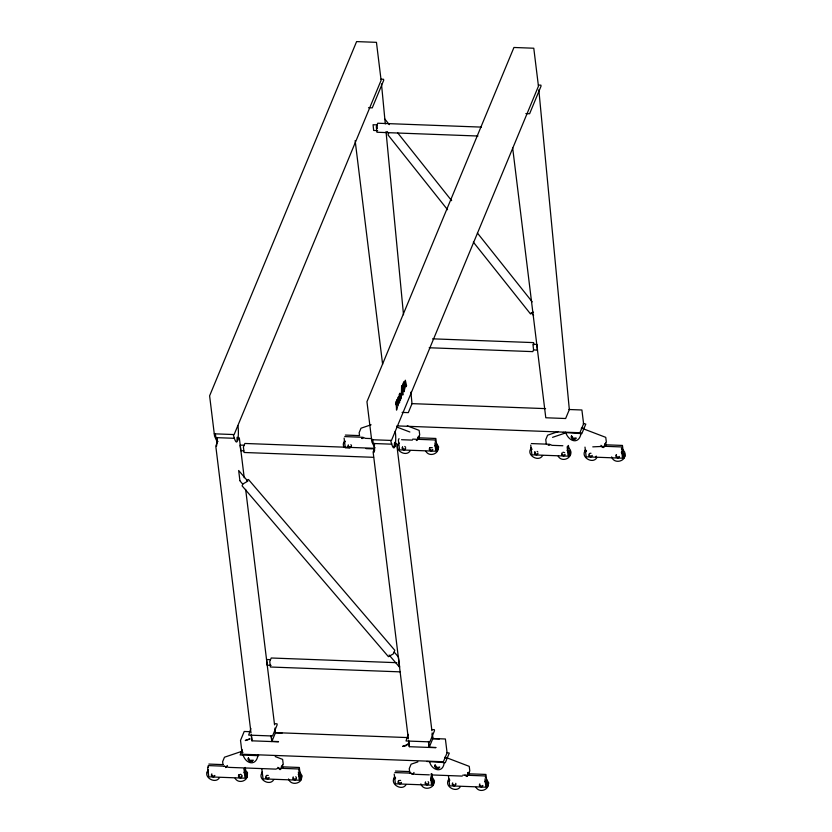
<?xml version="1.0" encoding="UTF-8"?>
<svg xmlns="http://www.w3.org/2000/svg" width="832" height="832" viewBox="0 0 832 832"><rect width="100%" height="100%" fill="white"/><g stroke="black" fill="none" stroke-linecap="round" stroke-linejoin="round"><path stroke-width="1.25" d="M207.428 772.658L208.031 769.652M245.97 777.088L246.095 775.393M246.626 776.984L246.667 775.622M248.3 758.815L248.498 757.744C246.407 760.635 252.075 763.37 253.094 760.063L252.751 760.5M300.238 779.116L299.343 775.039M343.938 443.654L344.542 440.638M402.47 447.221L402.563 447.97M436.748 450.112L435.854 446.035M432.588 784.056L431.694 779.99M455.874 784.066L455.78 783.318M534.82 452.171L535.122 453.263M569.098 455.052L568.88 452.13M571.438 436.228L572.905 438.703M623.366 457.08L623.147 454.158L621.483 452.005M401.648 393.765L401.898 387.941M216.58 446.098L217.266 437.518M373.922 451.974L374.608 443.394M391.706 443.633L391.622 444.184L373.37 443.498L372.528 439.442M207.979 771.399L208.437 770.151L207.854 771.555M212.181 775.164L212.607 776.183L213.741 775.965M344.5 442.395L344.947 441.147L344.365 442.551M348.681 446.191L349.118 447.21L350.241 446.992M239.304 776.183L239.741 777.202L240.874 776.974M249.319 758.961L249.995 760.552L251.763 760.198M246.085 776.828L245.669 777.962M261.737 773.209L262.298 771.67M266.438 777.192L266.874 778.211L268.008 777.993M279.323 768.716L279.49 769.34M398.247 444.205L398.809 442.666M402.938 448.219L403.374 449.238L404.508 449.02M293.571 778.211L294.008 779.23L295.142 779.002M300.342 778.856L299.936 779.99M300.435 780.26L300.55 776.277L298.688 773.854M430.071 449.238L430.508 450.258L431.642 450.029M436.862 449.852L436.446 450.986M436.956 451.256L437.445 448.646L436.301 445.983M394.077 778.149L394.638 776.62M398.788 782.142L399.225 783.162L400.358 782.933M530.598 449.145L531.159 447.616M535.288 453.17L535.725 454.189L536.858 453.96M425.922 783.151L426.358 784.17L427.492 783.952M435.926 765.929L436.602 767.52L438.37 767.166M432.692 783.806L432.286 784.94M432.786 785.21L433.274 782.6L431.038 778.804M562.422 454.178L562.858 455.198L563.992 454.979M448.344 780.177L448.833 778.814M572.468 436.873L573.144 438.464L574.912 438.11M569.213 454.802L568.797 455.936M569.296 456.196L569.795 453.596L568.651 450.923M453.055 784.17L453.492 785.19L454.615 784.961M584.854 451.173L585.426 449.644M585.374 451.402L586.082 450.486M585.915 451.547L586.331 450.414M589.555 455.198L589.992 456.217L591.115 455.988M596.232 456.071L595.93 456.945M480.189 785.179L480.615 786.198L481.749 785.97M487.5 785.98L487.053 787.228L487.635 785.834M616.221 455.208L616.45 454.594C614.089 456.862 618.821 459.597 619.393 456.414M616.689 456.206L617.126 457.226L618.249 456.997M623.47 456.83L623.064 457.964M623.563 458.224L624.021 456.976M215.197 433.555L216.029 437.622L234.281 438.298M217.63 441.605L215.779 446.066L251.014 733.023M244.098 445.338L243.412 447.002L244.078 452.483L373.589 457.319M211.817 773.864C209.758 776.11 214.427 778.43 214.874 775.403M348.338 444.86C346.268 447.106 350.938 449.426 351.385 446.399M219.513 777.556C215.509 784.846 202.249 776.693 208.218 770.224M270.442 659.88L269.755 661.534L270.421 667.014L399.932 671.85M250.869 728.489L248.685 735.103L272.522 735.998L277.15 724.849L277.025 723.809L274.508 723.715M278.45 741.811L251.971 740.823L251.358 734.854M239.065 774.602C236.694 776.87 241.426 779.605 242.008 776.422M374.972 447.491L373.121 451.942L408.356 738.899M245.159 767.426L244.14 769.881L245.003 778.19L208.79 776.838L207.605 767.114M401.513 393.765L402.262 391.955L401.762 387.941M247.291 777.015L247.489 772.502L243.974 768.893M272.282 740.449L275.517 732.638L274.955 728.052M399.006 438.62L398.382 440.138L399.568 449.862L435.781 451.214L434.918 442.905M266.084 775.892C264.014 778.138 268.694 780.458 269.131 777.431M402.594 446.888C400.535 449.134 405.205 451.454 405.652 448.427M273.78 779.584C269.776 786.874 256.516 778.721 262.486 772.252M410.29 450.58C406.286 457.87 393.026 449.717 398.996 443.248M281.788 767.135L280.623 769.413L279.77 769.475M282.776 764.764L281.611 767.042M419.286 435.76L418.246 437.882M293.218 776.901C291.148 779.158 295.818 781.477 296.265 778.45M429.728 447.897C427.658 450.154 432.338 452.473 432.786 449.446M394.035 652.205L393.349 653.858L388.43 656.677L242.102 485.857L242.788 484.203L239.793 480.698M408.21 734.365L406.026 740.979L429.863 741.874L434.491 730.725L434.356 729.685L431.85 729.591M394.982 778.773L395.626 778.066M531.492 449.769L532.147 449.062M435.781 747.687L409.313 746.699L408.699 740.73M398.434 780.832C396.365 783.089 401.034 785.408 401.482 782.382M534.945 451.828C532.875 454.085 537.555 456.404 538.002 453.378M406.13 784.524C402.116 791.814 388.866 783.661 394.836 777.192M542.641 455.52C538.637 462.81 525.377 454.657 531.346 448.188M429.624 746.325L432.858 738.525L432.172 732.888M425.568 781.851C423.498 784.098 428.168 786.417 428.615 783.39M562.078 452.837C560.009 455.094 564.689 457.413 565.126 454.386M571.407 436.238L571.626 435.708C569.535 438.599 575.203 441.334 576.212 438.038L573.529 438.942M568.277 445.401L567.258 447.855L568.131 456.165L531.918 454.813L530.722 445.078M449.238 780.801L449.894 780.094M585.759 451.797L586.518 450.83M452.691 782.86C450.632 785.117 455.302 787.436 455.749 784.41M589.212 453.856C587.142 456.113 591.812 458.432 592.259 455.406M460.398 786.552C456.383 793.842 443.123 785.689 449.103 779.22M596.908 457.548C592.904 464.838 579.644 456.685 585.614 450.216M479.825 783.869C477.766 786.126 482.435 788.445 482.882 785.418M258.045 754.915C256.412 766.345 246.178 764.39 243.121 755.175M581.173 432.879C579.197 445.214 568.599 441.605 565.583 432.182M444.153 762.954C442.884 773.77 431.787 770.286 429.707 762.112M227.375 765.461L225.67 767.478M418.153 438.485L417.144 440.409L416.291 440.471M413.993 772.429L412.974 774.353L411.84 774.28M604.854 444.85L605.758 443.082M604.77 445.453C604.614 448.521 601.463 447.637 600.995 445.318M468.343 773.854L469.238 772.086M468.26 774.457L467.241 776.381L465.93 776.079M344.739 441.22L343.262 443.903L343.637 446.878M362.658 438.235L361.816 438.464M363.002 438.225L362.045 438.547M437.164 451.183L438.682 447.023L436.238 442.884M226.148 767.239L225.524 767.551M238.95 774.873L240.739 774.27L242.133 775.705M549.609 445.193L548.226 445.297M300.654 780.187L302.162 776.027L299.718 771.888M569.514 456.134C572.53 453.326 570.554 448.323 567.102 446.857M623.782 458.162C626.798 455.343 624.822 450.351 621.358 448.885M408.158 743.569L405.902 745.805L402.688 746.45M433.004 785.138L434.512 780.967L432.068 776.828M487.261 787.166L488.779 782.995L486.335 778.856M237.089 437.32L237.016 440.471M237.661 440.502L237.838 437.372M394.43 443.196L394.358 446.358L393.557 446.326M395.002 446.378L395.075 443.217M429.957 447.606L432.307 447.699M249.912 738.847L245.44 740.345M249.818 739.066L245.346 740.574M407.254 744.723L402.771 746.231M398.663 780.541L400.639 780.395M533.52 312.177L530.525 313.955L473.335 242.102M246.522 480.636L248.487 479.513L394.815 650.322L394.129 651.986L398.414 656.989L399.641 666.973M242.882 483.985L247.801 481.166L238.659 470.496L239.886 480.48M371.103 424.788L361.005 428.21L359.154 432.671L359.486 435.427M558.449 431.517L547.612 435.188L545.761 439.639L546.281 443.872M552.562 437.341L564.678 433.243M241.946 751.306L224.484 757.214L222.633 761.675L222.976 764.431M417.903 761.883L411.102 764.192L409.25 768.654L409.77 772.876M589.753 453.357L590.99 453.253M252.273 760.822L250.411 760.968M266.625 775.382L268.289 775.445M438.35 767.988L439.743 767.042C438.724 770.338 433.066 767.603 435.157 764.712L435.417 766.875M603.377 447.564L602.493 447.325M563.004 452.213L564.658 452.639M466.544 776.474L468.322 773.084L467.979 772.502M381.056 79.186L383.562 79.279L383.698 80.319L372.268 107.858L368.503 107.723M538.398 85.062L540.904 85.155L541.029 86.195L529.61 113.734L525.845 113.599M481.354 127.109L377.749 123.23L377.062 124.894L373.069 124.738L373.651 130.447L377.645 130.593M477.974 136.022L376.958 132.246L376.282 126.766L376.969 125.112L377.374 128.398M432.588 338.832L533.603 342.607L533.874 344.802M429.198 347.755L532.813 351.624L533.499 349.97L537.482 350.116L536.9 344.406L532.917 344.261L533.582 349.742M411.882 403.634L545.563 408.626M568.922 409.5L581.901 409.989L583.596 423.821L579.904 432.734L396.906 425.901M402.095 412.402L408.304 412.63L412.006 403.718L410.894 392.111M583.263 423.478L585.801 424.091L581.828 433.649L563.212 432.442M581.277 428.262L583.752 428.355L582.951 428.844M345.374 435.074L359.601 435.614M417.737 437.778L435.843 438.454L436.592 444.538M605.644 444.798L622.45 445.432L623.199 451.506M344.739 436.592L362.918 437.299L365.446 438.36L371.644 438.599M412.724 439.13L417.851 439.348L419.702 434.897L419.151 430.383L407.306 425.87M419.006 439.369L435.209 439.972L435.427 441.678M531.357 443.57L549.526 444.267L552.053 445.338L562.848 445.744M605.613 446.337L621.826 446.95L622.388 458.193L586.186 456.83L584.99 447.106M401.565 439.712L412.35 440.118M592.769 446.857L604.469 446.326L606.32 441.865L605.758 437.362L584.012 429.062M214.271 433.815L234.125 434.564L381.108 80.319L376.449 42.338L356.595 41.6L209.612 395.834L214.552 436.082L216.757 440.97L217.932 441.345M371.613 439.702L391.466 440.44L538.45 86.206L533.78 48.225L513.937 47.476L366.954 401.721L371.894 441.958L374.473 447.19M238.534 437.861L239.325 437.892L244.223 477.786M349.19 447.98L345.311 447.834L344.115 438.11M365.997 448.604L372.466 448.854M243.776 450.788L240.781 450.674L240.105 445.193L244.192 445.12L244.878 443.466L374.39 448.302L374.66 450.497M396.843 662.688L271.222 657.998L270.525 659.651L266.542 659.506L267.124 665.205L271.107 665.361M249.413 731.671L244.223 731.474L240.521 740.397L242.216 754.229L443.383 761.738L447.086 752.825L445.39 738.993L432.411 738.504M275.371 732.638L407.753 737.578M282.058 733.117L275.423 732.867L275.007 729.414M439.39 738.993L432.765 738.743L432.203 734.146M278.533 741.582L271.908 741.343L271.211 735.592M435.874 747.469L429.25 747.219L428.542 741.478M446.742 752.482L449.29 753.095L445.318 762.663L426.691 761.446M444.766 757.266L447.304 757.879L444.777 757.786M240.999 752.253L243.006 752.326M258.7 755.685L240.146 754.988L242.07 749.694L242.133 750.214M208.863 764.078L223.08 764.618M281.226 766.782L299.333 767.468L300.071 773.542M395.47 771.056L409.698 771.586M467.834 773.76L485.94 774.436L486.689 780.51M224.442 766.199L208.229 765.596L208.437 767.302M282.495 768.373L298.698 768.976L298.906 770.682M394.846 772.574L411.05 773.178M462.821 775.112L465.317 775.206M469.102 775.341L485.316 775.954L485.524 777.66M224.162 766.22L228.935 767.374L275.839 769.122L278.127 768.238L281.341 768.352L283.192 763.901L282.63 759.387L275.205 756.558M410.124 773.167L415.542 774.342L429.322 774.852M464.745 775.206L467.948 775.33L469.799 770.869L469.248 766.366L447.491 758.066M432.318 774.966L462.238 776.09M280.02 769.61L277.867 767.343M216.778 439.722L216.466 438.994M437.06 767.946L435.874 767.343M396.625 426.962L409.864 432.006M537.15 451.391L537.826 451.932M404.799 446.441L405.683 447.346M467.917 772.741L469.518 774.332M622.128 451.578C630.77 459.014 614.775 466.18 611.634 456.893M621.816 451.828L624.052 455.624M621.358 452.4L623.397 455.853M604.646 443.872L606.039 445.328M567.871 449.55C575.848 455.998 562.734 463.902 558.21 456.279M567.102 450.372L569.14 453.825M435.521 444.61C443.498 451.048 430.383 458.952 425.859 451.329M434.751 445.422L436.79 448.874M418.028 436.904L419.422 438.36M350.906 444.652L351.52 445.692M485.618 780.582C493.605 787.03 480.48 794.934 475.956 787.311M485.306 780.832L487.542 784.628M484.848 781.404L486.886 784.857L486.439 787.228L486.99 784.597L485.95 782.018M431.35 778.554C439.993 785.99 423.998 793.156 420.857 783.869M430.581 779.376L432.619 782.829M428.137 781.643L428.75 782.683M299 773.614C307.653 781.05 291.647 788.206 288.517 778.929M298.241 774.426L300.269 777.878M295.786 776.703L296.4 777.733M244.743 771.586C252.72 778.024 239.606 785.928 235.082 778.305M244.421 771.826L246.293 774.249M243.974 772.398L246.012 775.85M394.534 442.354L396.666 443.768L431.902 730.725M281.684 766.085L282.911 767.364M389.116 655.023L399.547 667.191M397.675 132.85L451.641 200.658M477.422 233.033L532.199 301.85M384.831 119.049L389.293 124.644M387.202 131.56L388.658 133.401L387.951 134.836L447.564 209.726M531.242 312.52L533.582 315.463M374.026 445.567L373.797 444.87M535.236 452.993L534.924 452.265M568.485 445.838L568.786 448.271M512.647 147.805L545.792 417.768L565.635 418.517L569.338 409.594L538.824 89.814M485.014 778.887L485.878 787.197L449.675 785.845L448.479 776.11M395.169 431.517C396.614 437.122 395.283 459.295 390.666 440.409M355.15 140.639L382.616 364.322M428.449 741.697L429.156 747.438M431.829 773.625L432.422 778.482M431.049 773.926L431.257 775.632M430.747 776.859L431.61 785.169L395.408 783.817L394.212 774.082M373.703 449.956L373.974 452.15M408.606 740.958L409.313 746.699M298.397 771.909L299.26 780.218L263.058 778.866L261.862 769.142M237.827 425.641C239.273 431.236 237.942 453.419 233.324 434.533M245.648 489.362L274.56 724.849M271.118 735.821L271.814 741.562M251.264 735.072L251.971 740.823M245.367 767.863L245.658 770.297M381.482 83.938L385.299 123.906M386.038 131.643L403.51 314.746M402.802 384.623L403.343 390.52L404.154 391.685L404.934 387.494L403.915 381.576L402.802 384.623M404.498 388.118C403.187 398.091 402.917 371.613 404.498 388.118M395.606 404.102C397.374 405.954 395.564 414.866 397.384 407.046C395.814 405.361 396.958 396.531 395.606 404.102M401.606 386.048L401.346 395.46L402.386 392.964L402.782 395.106L403.125 391.487C402.324 392.423 403 383.708 401.606 386.048M406.536 385.684L405.912 386.807L404.986 383.011L405.33 380.203L406.536 385.684M401.315 396.625C399.797 403.25 400.941 390.166 399.495 393.858L400.306 400.494L401.315 396.625M397.186 399.422L396.76 400.462L398.216 405.798L398.226 399.152L399.194 403.177L399.662 402.314L399.391 394.368L399.318 401.294L398.351 396.885L397.852 397.821L398.247 403.884L397.186 399.422"/></g></svg>
